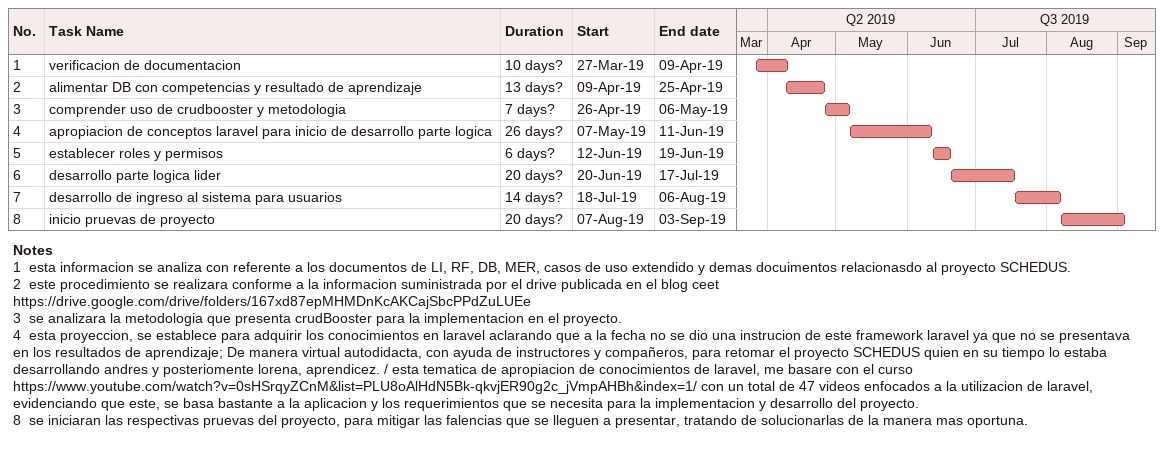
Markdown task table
| ID | Task | Duration | Start | Finish |
|---|---|---|---|---|
| 1 | verificacion de documentacion | 10d? | 2019-03-27 | 2019-04-09 |
| 2 | alimentar DB con competencias y resultado de aprendizaje | 13d? | 2019-04-09 | 2019-04-25 |
| 3 | comprender uso de crudbooster y metodologia | 7d? | 2019-04-26 | 2019-05-06 |
| 4 | apropiacion de conceptos laravel para inicio de desarrollo parte logica | 26d? | 2019-05-07 | 2019-06-11 |
| 5 | establecer roles y permisos | 6d? | 2019-06-12 | 2019-06-19 |
| 6 | desarrollo parte logica lider | 20d? | 2019-06-20 | 2019-07-17 |
| 7 | desarrollo de ingreso al sistema para usuarios | 14d? | 2019-07-18 | 2019-08-06 |
| 8 | inicio pruevas de proyecto | 20d? | 2019-08-07 | 2019-09-03 |

Notes
- 1: esta informacion se analiza con referente a los documentos de LI, RF, DB, MER, casos de uso extendido y demas docuimentos relacionasdo al proyecto SCHEDUS.
- 2: este procedimiento se realizara conforme a la informacion suministrada por el drive publicada en el blog ceet https://drive.google.com/drive/folders/167xd87epMHMDnKcAKCajSbcPPdZuLUEe
- 3: se analizara la metodologia que presenta crudBooster para la implementacion en el proyecto.
- 4: esta proyeccion, se establece para adquirir los conocimientos en laravel aclarando que a la fecha no se dio una instrucion de este framework laravel ya que no se presentava en los resultados de aprendizaje; De manera virtual autodidacta, con ayuda de instructores y compañeros, para retomar el proyecto SCHEDUS quien en su tiempo lo estaba desarrollando andres y posteriomente lorena, aprendicez. / esta tematica de apropiacion de conocimientos de laravel, me basare con el curso https://www.youtube.com/watch?v=0sHSrqyZCnM&list=PLU8oAlHdN5Bk-qkvjER90g2c_jVmpAHBh&index=1/ con un total de 47 videos enfocados a la utilizacion de laravel, evidenciando que este, se basa bastante a la aplicacion y los requerimientos que se necesita para la implementacion y desarrollo del proyecto.
- 8: se iniciaran las respectivas pruevas del proyecto, para mitigar las falencias que se lleguen a presentar, tratando de solucionarlas de la manera mas oportuna.
